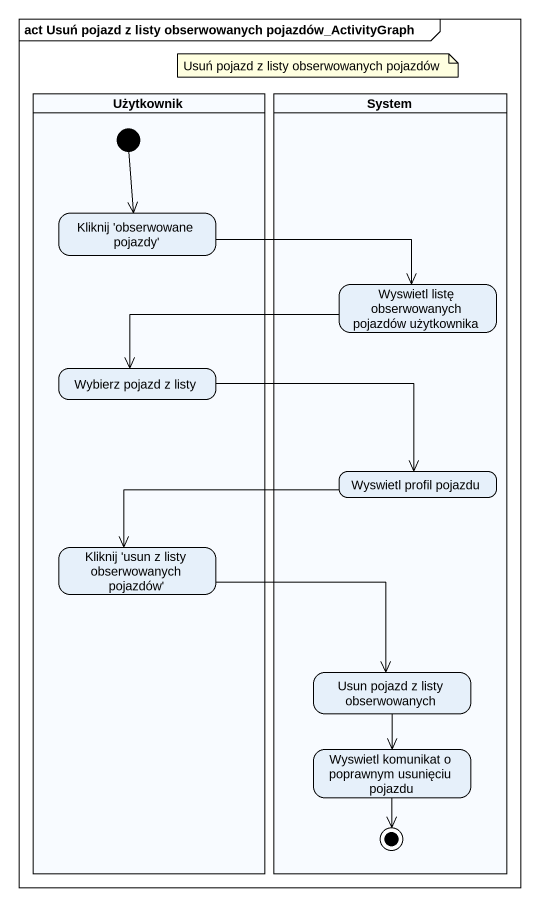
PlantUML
@startuml
mainframe act Usuń pojazd z listy obserwowanych pojazdów_ActivityGraph
hide empty description
state Użytkownik <<partition>> {
  state "Kliknij 'obserwowane pojazdy'" as Kliknij_obserwowane_pojazdy
  state "Wybierz pojazd z listy" as Wybierz_pojazd_z_listy
  state "Kliknij 'usun z listy obserwowanych pojazdów'" as Kliknij_usun_z_listy
  [*] --> Kliknij_obserwowane_pojazdy
}
state System <<partition>> {
  state "Wyswietl listę obserwowanych pojazdów użytkownika" as Wyswietl_listę
  state "Wyswietl profil pojazdu" as Wyswietl_profil_pojazdu
  state "Usun pojazd z listy obserwowanych" as Usun_pojazd_z_listy
  state "Wyswietl komunikat o poprawnym usunięciu pojazdu" as Wyswietl_komunikat_o
  Wyswietl_komunikat_o --> [*]
}
Kliknij_obserwowane_pojazdy -right-> Wyswietl_listę
Wyswietl_listę -left-> Wybierz_pojazd_z_listy
Wybierz_pojazd_z_listy -right-> Wyswietl_profil_pojazdu
Wyswietl_profil_pojazdu -left-> Kliknij_usun_z_listy
Kliknij_usun_z_listy -right-> Usun_pojazd_z_listy
Usun_pojazd_z_listy --> Wyswietl_komunikat_o
note as N1
  Usuń pojazd z listy obserwowanych pojazdów
end note
@enduml
